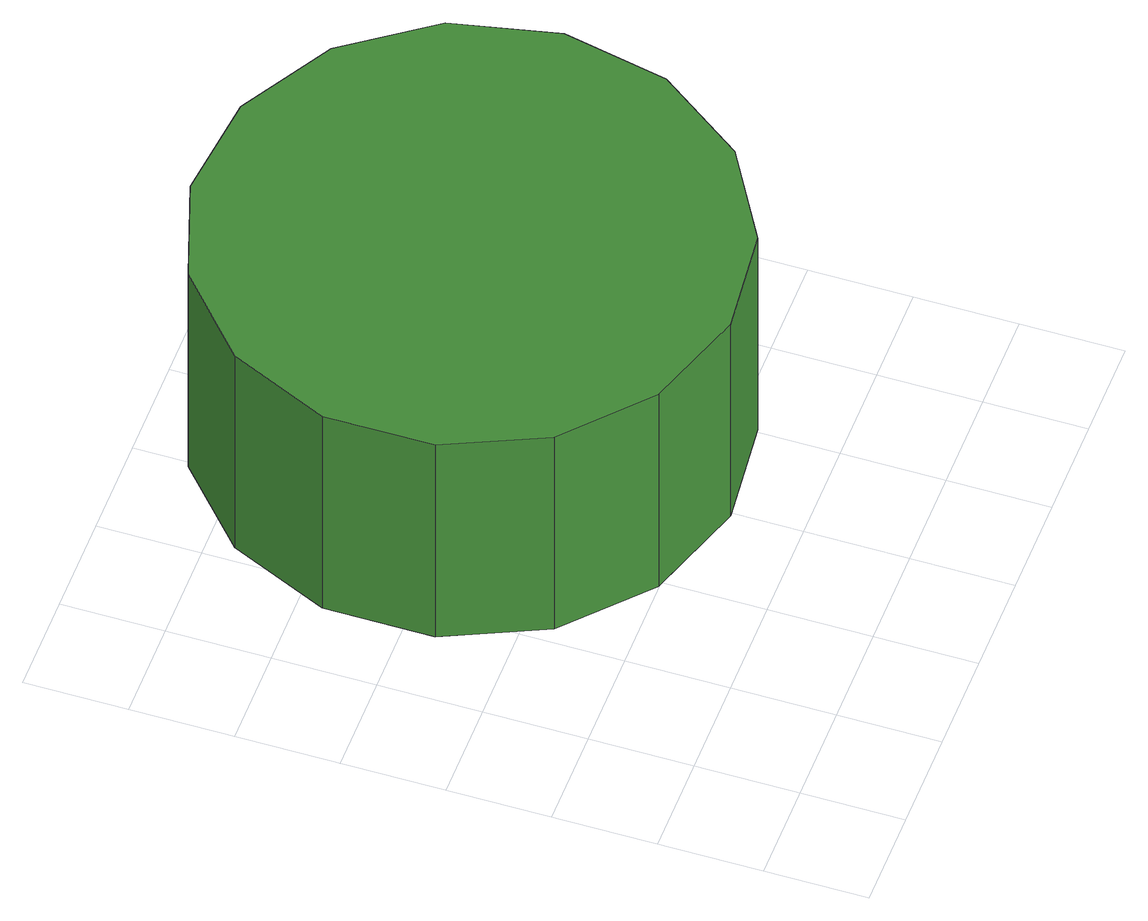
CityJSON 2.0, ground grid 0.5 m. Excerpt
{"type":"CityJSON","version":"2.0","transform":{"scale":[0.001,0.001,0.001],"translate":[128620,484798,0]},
"CityObjects":{
"tree1":{"type":"SolitaryVegetationObject","attributes":{"function":"something"},"geometry":[{"type":"MultiSurface","lod":"1","boundaries":[[[0,1,2,3,4,5,6,7,8,9,10,11,12,13,14]],[[15,16,17,18,19,20,21,22,23,24,25,26,27,28,29]],[[0,29,28,1]],[[1,28,27,2]],[[2,27,26,3]],[[3,26,25,4]],[[4,25,24,5]],[[5,24,23,6]],[[6,23,22,7]],[[7,22,21,8]],[[8,21,20,9]],[[9,20,19,10]],[[10,19,18,11]],[[11,18,17,12]],[[12,17,16,13]],[[13,16,15,14]],[[14,15,29,0]]]}]}
},
"vertices":[
[2904,2118,1685],[2793,2640,1685],[2479,3072,1685],[2016,3339,1685],[1485,3395,1685],[978,3230,1685],[581,2873,1685],[364,2385,1685],[364,1851,1685],[581,1363,1685],[978,1006,1685],[1485,841,1685],[2016,897,1685],[2479,1164,1685],[2793,1596,1685],[2793,1596,415],[2479,1164,415],[2016,897,415],[1485,841,415],[978,1006,415],[581,1363,415],[364,1851,415],[364,2385,415],[581,2873,415],[978,3230,415],[1485,3395,415],[2016,3339,415],[2479,3072,415],[2793,2640,415],[2904,2118,415]
]}
